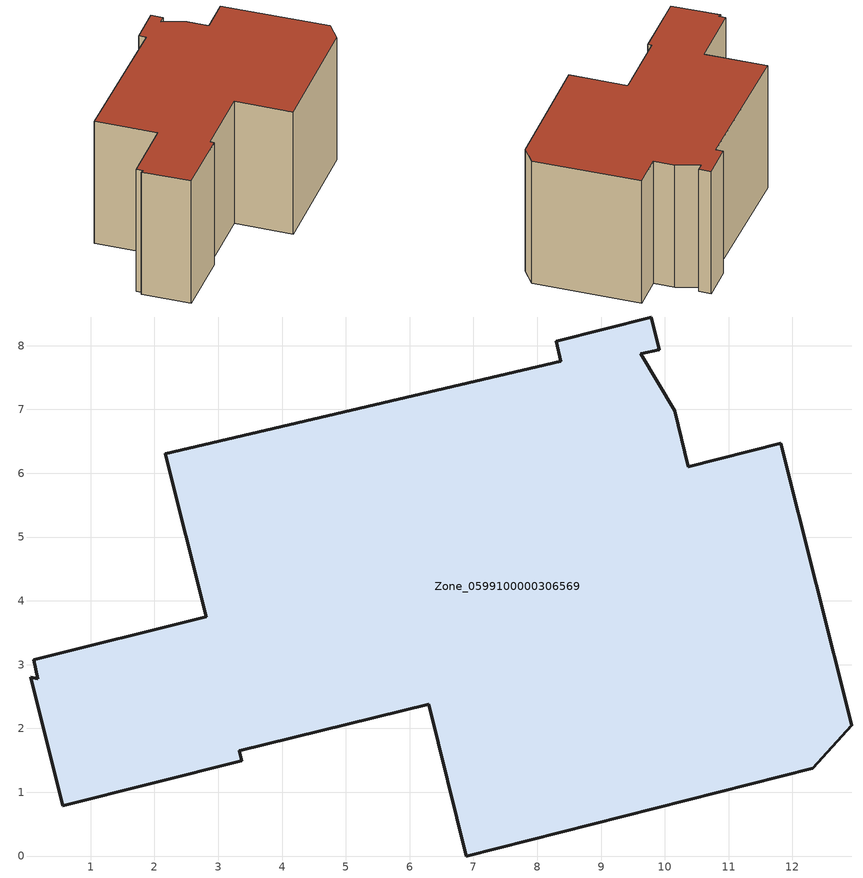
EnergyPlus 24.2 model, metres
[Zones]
Zone_0599100000306569
 floor ground (C_G): 10.15,6.98 10.37,6.1 11.82,6.47 12.93,2.05 12.32,1.37 6.89,0 6.3,2.38 3.33,1.65 3.37,1.49 0.56,0.79 0.06,2.8 0.17,2.78 0.11,3.08 2.81,3.75 2.17,6.31 8.37,7.76 8.3,8.07 9.79,8.45 9.92,7.94 9.62,7.88 z0
 wall outside (C_F): 9.92,7.94 9.79,8.45 8.3,8.07 8.37,7.76 2.17,6.31 2.81,3.75 0.11,3.08 0.17,2.78 0.06,2.8 0.56,0.79 3.37,1.49 3.33,1.65 6.3,2.38 6.89,0 12.32,1.37 12.93,2.05 11.82,6.47 10.37,6.1 10.15,6.98 9.62,7.88 9.92,7.94 z0:5.77
 roof outside (C_R): 12.93,2.05 11.82,6.47 10.37,6.1 10.15,6.98 9.62,7.88 9.92,7.94 9.79,8.45 8.3,8.07 8.37,7.76 2.17,6.31 2.81,3.75 0.11,3.08 0.17,2.78 0.06,2.8 0.56,0.79 3.37,1.49 3.33,1.65 6.3,2.38 6.89,0 12.32,1.37 z5.77
[BUILDING]
Pand.0599100000306569: North Axis=0; Terrain=City; Loads Convergence Tolerance Value=0.04; Temperature Convergence Tolerance Value=0.4; Solar Distribution=FullExterior; Maximum Number of Warmup Days=25; Minimum Number of Warmup Days=1
[Site:Location]
Rotterdam.The.Hague.AP_ZH_NLD Design_Conditions: Latitude=51.96; Longitude=4.45; Time Zone=1; Elevation=-4.5
[SITE:GROUNDTEMPERATURE:BUILDINGSURFACE]
18, 18, 18, 18, 18, 18, 18, 18, 18, 18, 18, 18
[MATERIAL] Thermal Absorptance=0.9; Solar Absorptance=0.7; Visible Absorptance=0.7
Name | Roughness | Thickness | Conductivity | Density | Specific Heat
G.TI.1965-1974 | MediumSmooth | 0.15 | 0.882353 | 540 | 1210
F.TI.1965-1974 | Rough | 0.3 | 0.697674 | 1920 | 840
R.TI.1965-1974 | MediumRough | 0.2 | 0.232558 | 1500 | 1000
[CONSTRUCTION]
C_G: G.TI.1965-1974
C_F: F.TI.1965-1974
C_R: R.TI.1965-1974
[ZONE]
Zone_0599100000306569: Type=1; Multiplier=1; Ceiling Height=Autocalculate; Volume=Autocalculate; Floor Area=autocalculate; Part of Total Floor Area=Yes
[ZONEINFILTRATION:DESIGNFLOWRATE]
Infil_Zone_0599100000306569: Zone or ZoneList or Space or SpaceList=Zone_0599100000306569; Schedule=AlwaysOn; Design Flow Rate Calculation Method=Flow/Area; Flow Rate per Floor Area=0.003; Constant Term Coefficient=1; Temperature Term Coefficient=0; Velocity Term Coefficient=0; Velocity Squared Term Coefficient=0
[HVACTEMPLATE:ZONE:IDEALLOADSAIRSYSTEM]
Zone_0599100000306569: Maximum Heating Supply Air Temperature=50; Minimum Cooling Supply Air Temperature=13; Maximum Heating Supply Air Humidity Ratio=0.0156; Minimum Cooling Supply Air Humidity Ratio=0.0077; Heating Limit=NoLimit; Cooling Limit=NoLimit; Dehumidification Control Type=ConstantSensibleHeatRatio; Cooling Sensible Heat Ratio=0.7; Dehumidification Setpoint=60; Humidification Control Type=None; Humidification Setpoint=30; Outdoor Air Method=None; Outdoor Air Flow Rate per Person=0.00944; Outdoor Air Flow Rate per Zone Floor Area=0; Outdoor Air Flow Rate per Zone=0; Demand Controlled Ventilation Type=None; Outdoor Air Economizer Type=NoEconomizer; Heat Recovery Type=None; Sensible Heat Recovery Effectiveness=0.7; Latent Heat Recovery Effectiveness=0.65
[ZONECONTROL:THERMOSTAT]
ThermostatControl_Zone_0599100000306569: Zone or ZoneList=Zone_0599100000306569; Control Type Schedule=DualSetpointControlType; Control 1=Thermostat_Zone_0599100000306569; Temperature Difference Between Cutout And Setpoint=0
[THERMOSTATSETPOINT:DUALSETPOINT]
Thermostat_Zone_0599100000306569: Heating Setpoint Temperature Schedule=HeatingSetpoint_Zone_0599100000306569; Cooling Setpoint Temperature Schedule=CoolingSetpoint_Zone_0599100000306569
[SCHEDULE:COMPACT]
HeatingSetpoint_Zone_0599100000306569: Through: 12/31, For: AllDays, Until: 24:00, 21
CoolingSetpoint_Zone_0599100000306569: Through: 12/31, For: AllDays, Until: 24:00, 24
DualSetpointControlType: Through: 12/31, For: AllDays, Until: 24:00, 4
AlwaysOn: Through: 12/31, For: AllDays, Until: 24:00, 1
